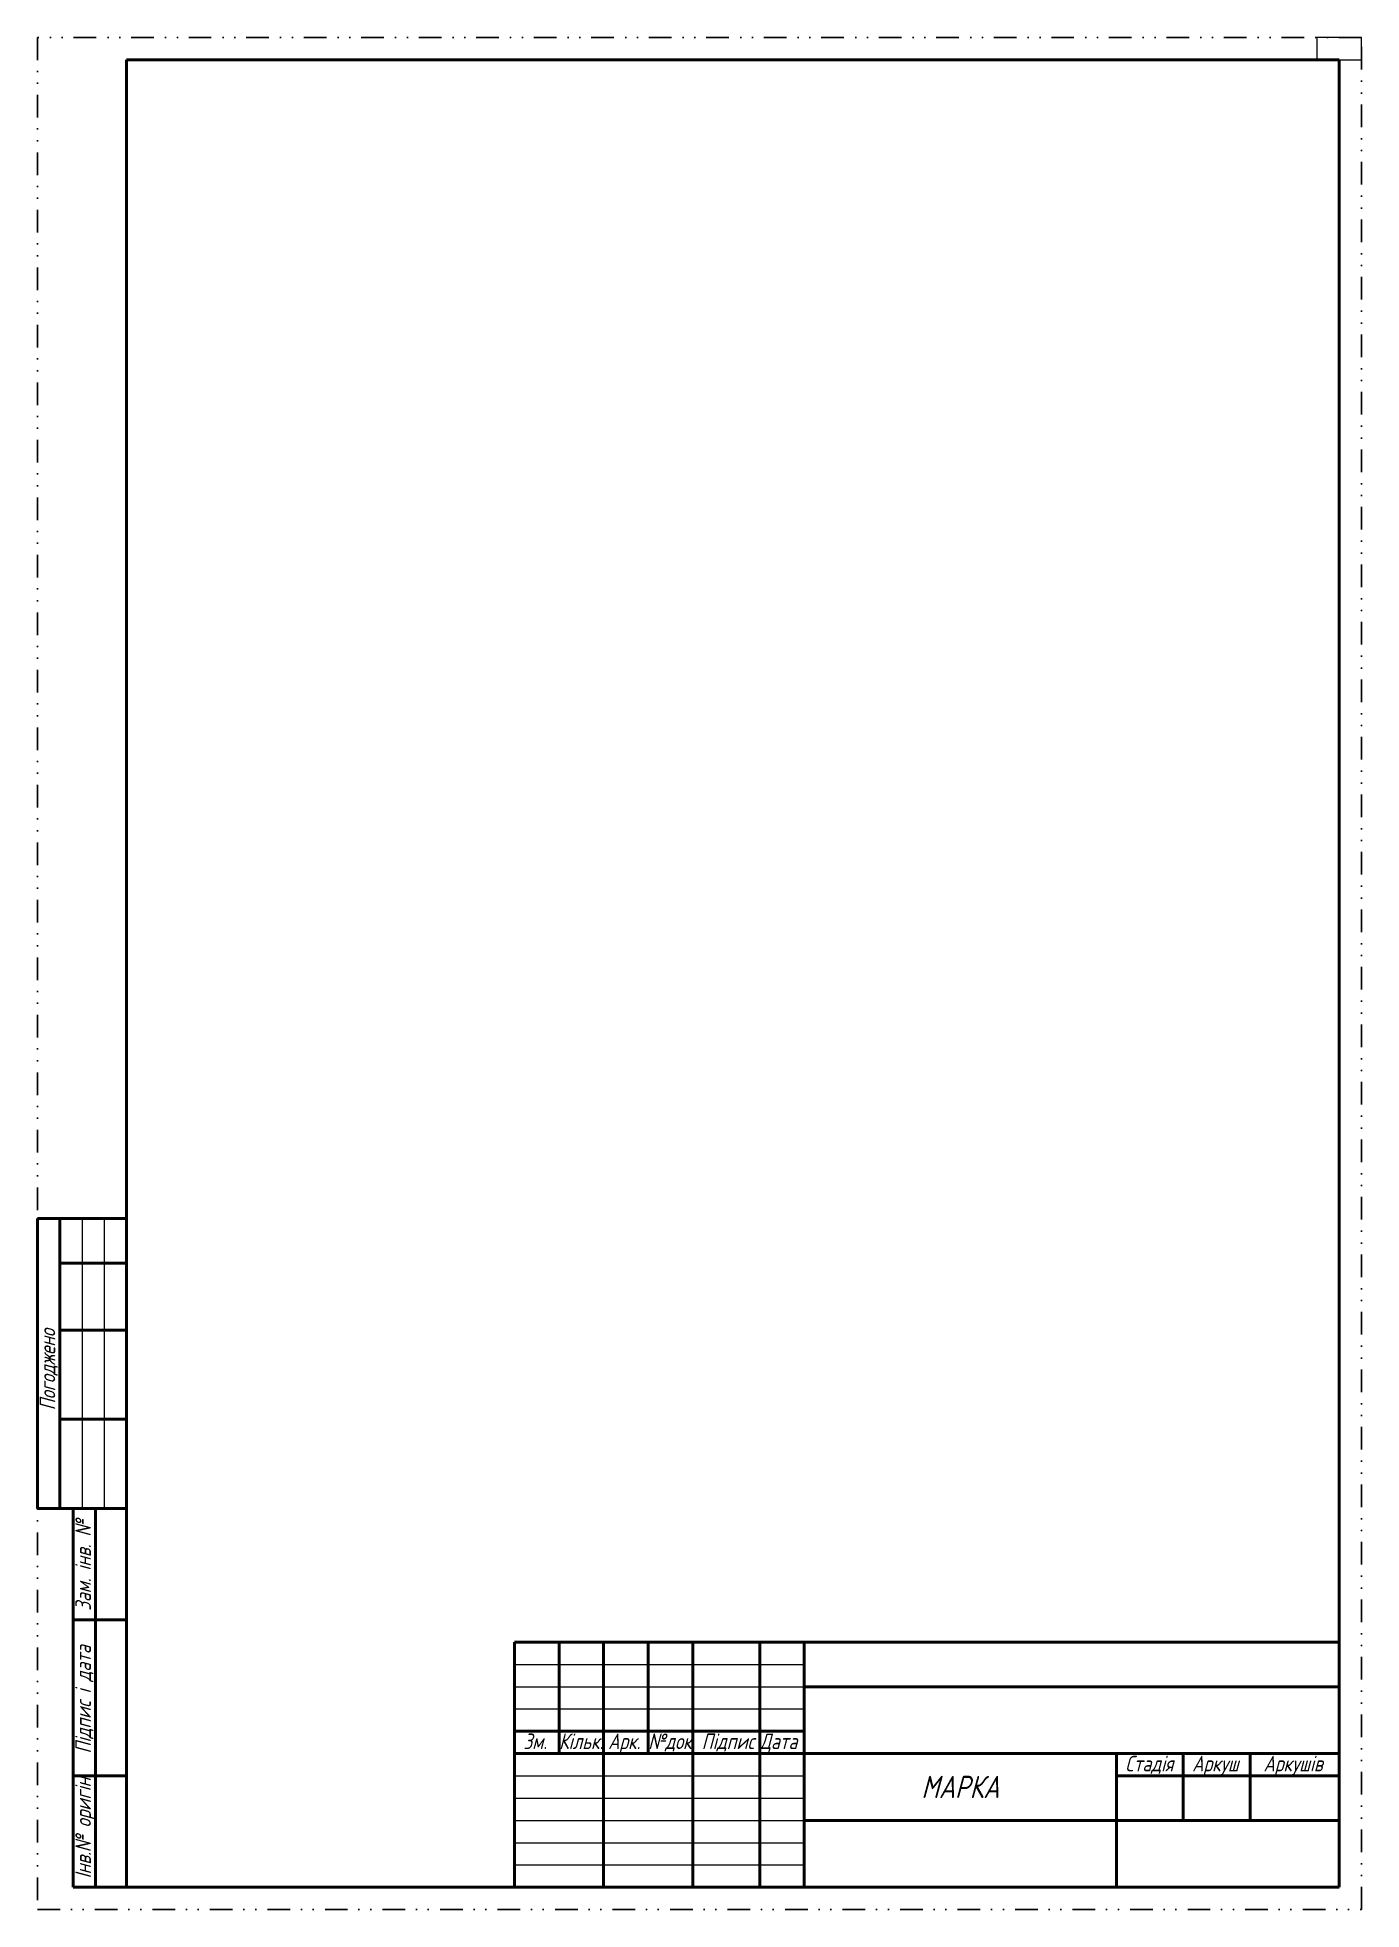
# Model space of a CAD drawing. Header units: millimetres. Extents: x 0 to 297, y 0 to 420.
import ezdxf

# ---------------------------------------------------------------- set-up
doc = ezdxf.new("R2010")
doc.units = ezdxf.units.MM
doc.header["$LTSCALE"] = 0.2
doc.linetypes.add('линия_сгибаX2', pattern=[63.5, 25.4, -12.7, 0, -12.7, 0, -12.7])
doc.layers.get('0').update_dxf_attribs({"lineweight": 50})
doc.layers.add('Формат чертежа', color=7, linetype='Continuous', lineweight=50)
doc.styles.add('основная надпись', font='isocpeur.ttf', dxfattribs={"width": 0.8, "oblique": 15, "height": 3.5})
doc.styles.add('стиль1', font='isocpeur.ttf', dxfattribs={"width": 0.8, "oblique": 15})

msp = doc.modelspace()

# ---------------------------------------------------------------- linework, layer by layer
at = {"layer": 'Формат чертежа', "linetype": 'линия_сгибаX2', "lineweight": -3}
for p, q in [((297, 420), (0, 420)), ((0, 420), (0, 0)), ((297, 0), (297, 420)), ((0, 0), (297, 0))]:
    msp.add_line(p, q, dxfattribs=at)
at = {"layer": 'Формат чертежа'}
for p, q in [((292, 415), (20, 415)), ((20, 415), (20, 5)), ((292, 5), (292, 415)), ((20, 155), (0, 155)), ((0, 155), (0, 90)), ((5, 155), (5, 90)), ((20, 90), (20, 155)), ((20, 145), (5, 145)), ((20, 130), (5, 130)), ((20, 110), (5, 110)), ((0, 90), (20, 90)), ((8, 65), (8, 90)), ((8, 90), (20, 90)), ((13, 5), (13, 90)), ((20, 5), (20, 90)), ((8, 30), (8, 65)), ((8, 65), (20, 65)), ((107, 60), (292, 60)), ((107, 60), (107, 5)), ((117, 60), (117, 35)), ((127, 60), (127, 5)), ((137, 60), (137, 35)), ((147, 60), (147, 5)), ((162, 60), (162, 5)), ((172, 60), (172, 5)), ((172, 50), (292, 50)), ((107, 40), (172, 40)), ((107, 35), (292, 35)), ((242, 35), (242, 5)), ((257, 35), (257, 20)), ((272, 35), (272, 20)), ((8, 5), (8, 30)), ((8, 30), (20, 30)), ((242, 30), (292, 30)), ((172, 20), (292, 20)), ((13, 5), (8, 5)), ((20, 5), (13, 5)), ((20, 5), (292, 5))]:
    msp.add_line(p, q, dxfattribs=at)
at = {"layer": 'Формат чертежа', "lineweight": 20}
for p, q in [((10, 155), (10, 90)), ((15, 155), (15, 90)), ((107, 55), (172, 55)), ((107, 50), (172, 50)), ((107, 45), (172, 45)), ((107, 30), (172, 30)), ((107, 25), (172, 25)), ((107, 20), (172, 20)), ((107, 15), (172, 15)), ((107, 10), (172, 10))]:
    msp.add_line(p, q, dxfattribs=at)
msp.add_lwpolyline([(287, 415), (297, 415), (297, 420), (287, 420)], close=True, dxfattribs=at)

# ---------------------------------------------------------------- texts
at = {"insert": (207, 27.5), "char_height": 5, "width": 70, "attachment_point": 5, "style": 'основная надпись'}
msp.add_mtext('МАРКА', dxfattribs=at)
at = {"layer": 'Формат чертежа', "oblique": 15, "width": 0.8}
for s, style, p in [('Погоджено', 'стиль1', (4, 112)), ('Зам. iнв. №', 'основная надпись', (12, 67)), ('Пiдпис i дата', 'основная надпись', (12, 35)), ('Iнв.№ оригiн.', 'основная надпись', (12, 7))]:
    msp.add_text(s, height=3.5, rotation=90, dxfattribs=dict(at, style=style)).set_placement(p)
at = {"layer": 'Формат чертежа', "style": 'стиль1', "oblique": 15, "width": 0.8}
for s, p in [('Зм.', (109, 36)), ('Кiльк.', (117, 36)), ('Арк.', (128, 36)), ('№док.', (137, 36)), ('Пiдпис', (149, 36)), ('Дата', (162, 36)), ('Стадiя', (244, 31)), ('Аркуш', (259, 31)), ('Аркушiв', (275, 31))]:
    msp.add_text(s, height=3.5, dxfattribs=at).set_placement(p)

doc.saveas('drawing.dxf')
